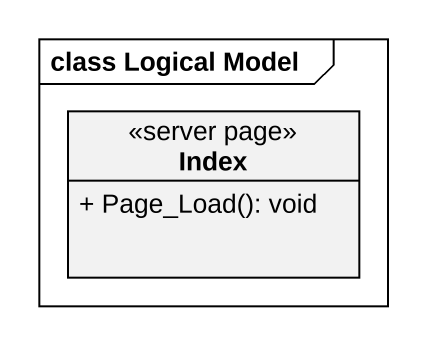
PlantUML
@startuml
mainframe class Logical Model
hide circle
hide empty members
skinparam classAttributeIconSize 0
class Index <<server page>> {
  + Page_Load(): void
}
@enduml
